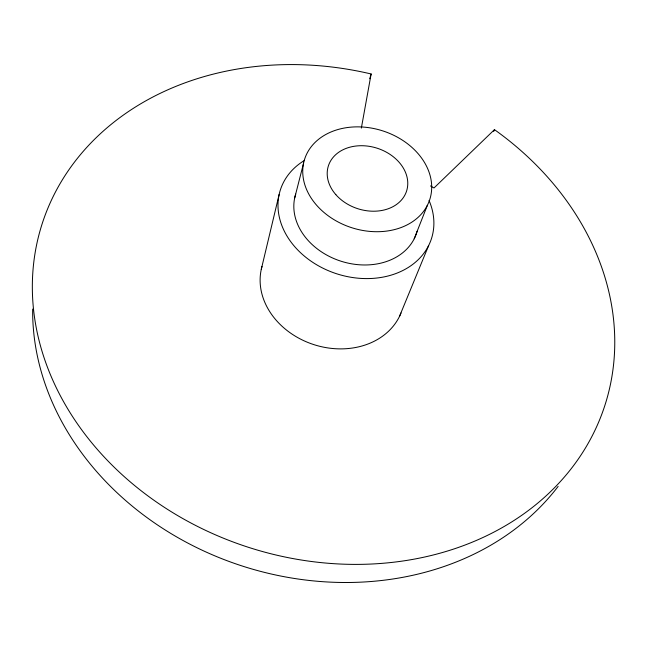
<?xml version="1.0" encoding="UTF-8"?>
<svg xmlns="http://www.w3.org/2000/svg" width="647" height="647" viewBox="0 0 647 647"><rect width="100%" height="100%" fill="white"/><g stroke="black" fill="none" stroke-linecap="round" stroke-linejoin="round"><path stroke-width="0.97" d="M361.349 128.114L371.135 73.976A295.647 244.639 17.9 0 0 38.44 337.969A295.647 244.639 17.9 0 0 481.756 538.045A295.647 244.639 17.9 0 0 494.47 129.643L433.991 187.978L430.506 185.932M261.283 269.306L279.148 194.432M294.684 197.998L303.589 163.125M369.728 78.732L371.135 73.976M414.201 238.8L427.36 205.334A65.743 50.838 17.9 0 0 357.29 126.861A65.743 50.838 17.9 0 0 317.006 205.673A65.743 50.838 17.9 0 0 427.36 205.334M399.417 316.569L428.678 245.48M493.685 131.462L494.47 129.643M558.143 486.39A287.842 241.105 17.9 0 1 238.047 564.629A287.842 241.105 17.9 0 1 32.657 309.064M417.113 231.254A63.495 50.07 17.9 0 1 341.964 261.509A63.495 50.07 17.9 0 1 295.711 194.1M429.05 200.473A79.379 62.613 17.9 0 1 391.661 274.975A79.379 62.613 17.9 0 1 291.506 242.706A79.379 62.613 17.9 0 1 304.567 160.367M401.027 312.962A73.37 60.268 17.9 0 1 312.93 344.317A73.37 60.268 17.9 0 1 262.003 266.443M335.85 194.65A41.076 31.76 17.9 0 0 404.909 195.03A41.076 31.76 17.9 0 0 361.689 145.712A41.076 31.76 17.9 0 0 335.85 194.65"/></g></svg>
